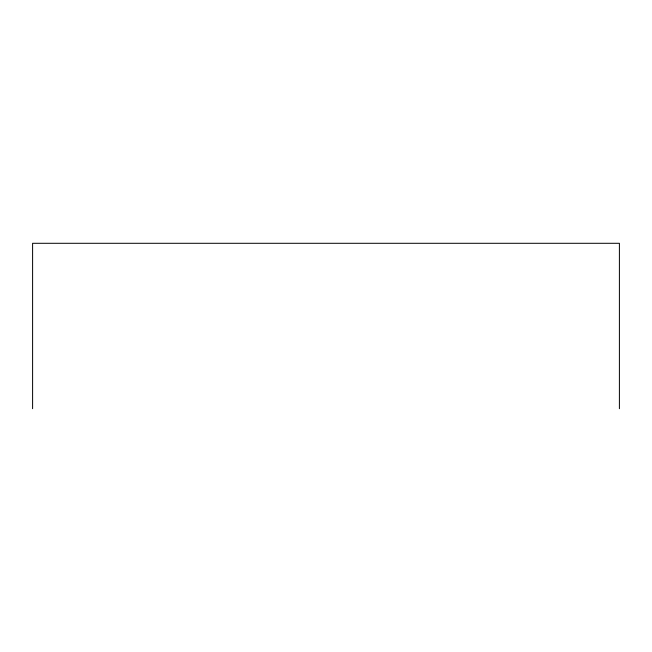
<?xml version="1.0" encoding="UTF-8"?>
<svg xmlns="http://www.w3.org/2000/svg" width="652" height="652" viewBox="0 0 652 652"><rect width="100%" height="100%" fill="white"/><g stroke="black" fill="none" stroke-linecap="round" stroke-linejoin="round"><path stroke-width="0.98" d="M619.4 408.706L619.4 243.294L32.6 243.294L32.6 408.706"/></g></svg>
